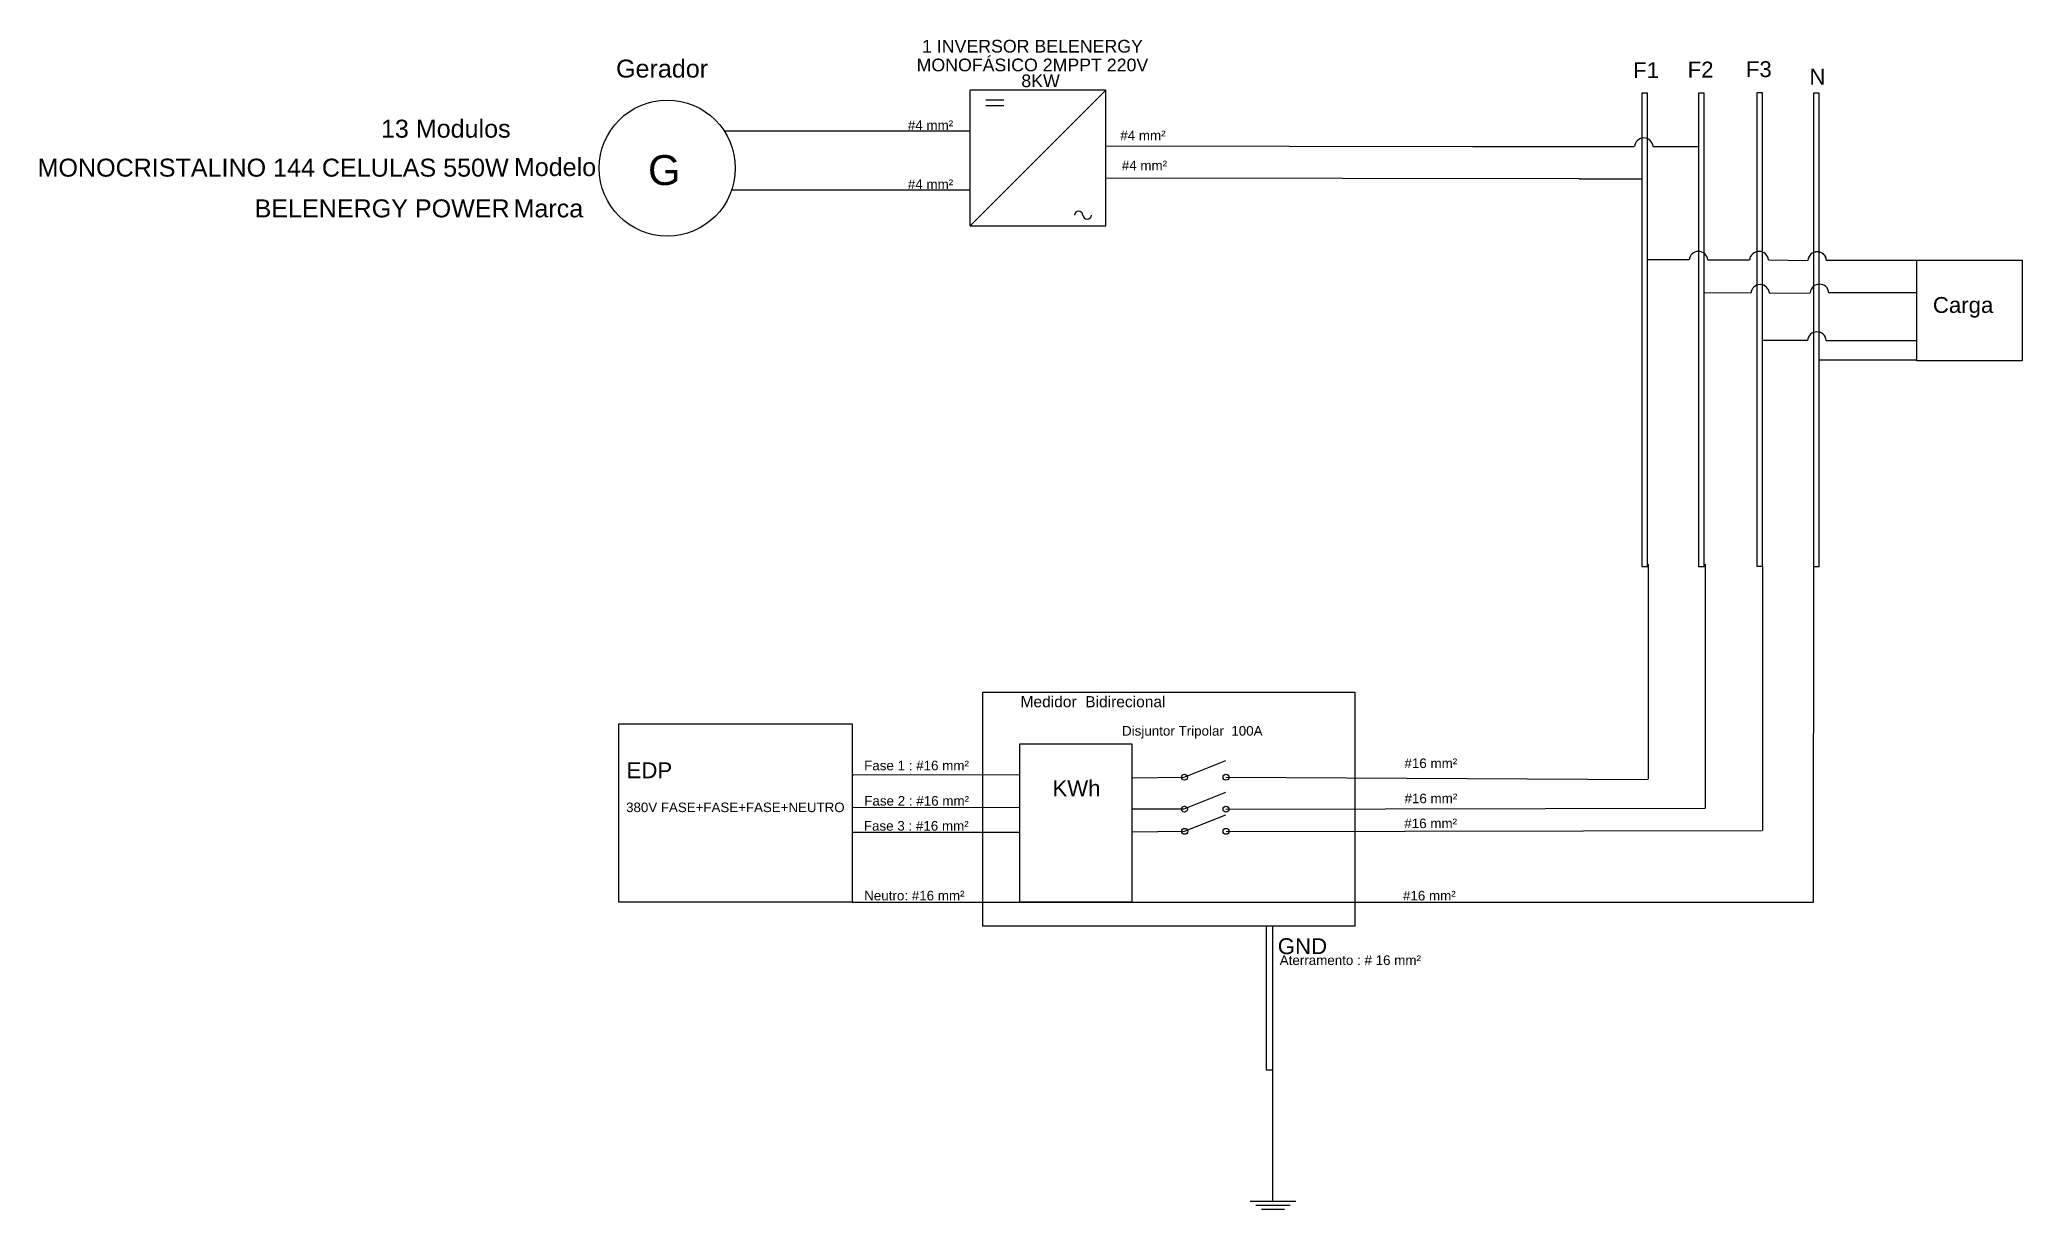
# Model space of a CAD drawing. Header units: millimetres. Extents: x 2071 to 31467, y 1090 to 18436.
import ezdxf

# ---------------------------------------------------------------- set-up
doc = ezdxf.new("R2010")
doc.units = ezdxf.units.MM
doc.styles.add('arial', font='arial.ttf')
doc.styles.get("Standard").update_dxf_attribs({"font": 'arial.ttf'})

msp = doc.modelspace()

# ---------------------------------------------------------------- linework, layer by layer
for p, q in [((17881, 17685), (15869, 17685)), ((17881, 17685), (15869, 15677)), ((15869, 15675), (15869, 17685)), ((17881, 15675), (17881, 17685)), ((25824, 17643), (25824, 10622)), ((25908, 17643), (25824, 17643)), ((25908, 10622), (25908, 17643)), ((26667, 17643), (26667, 11741)), ((26751, 17643), (26667, 17643)), ((26667, 17643), (26667, 10622)), ((26751, 17643), (26667, 17643)), ((26751, 11741), (26751, 17643)), ((26751, 10622), (26751, 17643)), ((27530, 17648), (27530, 11747)), ((27615, 17648), (27530, 17648)), ((27530, 17648), (27530, 10628)), ((27615, 17648), (27530, 17648)), ((27615, 11747), (27615, 17648)), ((27615, 10628), (27615, 17648)), ((28372, 17641), (28372, 11740)), ((28456, 17641), (28372, 17641)), ((28372, 17641), (28372, 10621)), ((28456, 17641), (28372, 17641)), ((28456, 11740), (28456, 17641)), ((28456, 10621), (28456, 17641)), ((16097, 17542), (16366, 17542)), ((16097, 17459), (16366, 17459)), ((15869, 17080), (12222, 17080)), ((23316, 16847), (17881, 16857)), ((25711, 16847), (23316, 16847)), ((25994, 16851), (26668, 16851)), ((15869, 16206), (12331, 16206)), ((24895, 16370), (17881, 16380)), ((24895, 16370), (25823, 16370)), ((15869, 15675), (17881, 15675)), ((26524, 15170), (25908, 15170)), ((26804, 15170), (27424, 15170)), ((27702, 15170), (28288, 15161)), ((28565, 15165), (29834, 15165)), ((29834, 15165), (29902, 15165)), ((27441, 14676), (26749, 14680)), ((27718, 14676), (28321, 14682)), ((28598, 14686), (29557, 14686)), ((29557, 14686), (29902, 14686)), ((28283, 13975), (27615, 13975)), ((28560, 13975), (29902, 13975)), ((28456, 13686), (29902, 13686)), ((25824, 10622), (25908, 10622)), ((25922, 10656), (25922, 7474)), ((26667, 10622), (26751, 10622)), ((26765, 10656), (26765, 7037)), ((27530, 10628), (27615, 10628)), ((27615, 10628), (27615, 6707)), ((28369, 5643), (28374, 10654)), ((28372, 10621), (28456, 10621)), ((19652, 7742), (19036, 7496)), ((14122, 7534), (14117, 7534)), ((14122, 7534), (14137, 7534)), ((16603, 7530), (14137, 7534)), ((19036, 7494), (18258, 7484)), ((19660, 7498), (25922, 7462)), ((19652, 7270), (19036, 7024)), ((14122, 7047), (14117, 7047)), ((16603, 7045), (14122, 7047)), ((19038, 7023), (18263, 7024)), ((19654, 6938), (19038, 6691)), ((19660, 7024), (26765, 7037)), ((14122, 6684), (16603, 6684)), ((19039, 6692), (18261, 6682)), ((19663, 6694), (27610, 6707)), ((14117, 5643), (28369, 5643))]:
    msp.add_line(p, q)
at = {"color": 3}
for p, q in [((20256, 5291), (20256, 3159)), ((20357, 3159), (20357, 5291)), ((20256, 3158), (20357, 3158)), ((20357, 1217), (20357, 3159)), ((20694, 1208), (20020, 1208)), ((20610, 1149), (20104, 1149)), ((20526, 1090), (20189, 1090))]:
    msp.add_line(p, q, dxfattribs=at)
for points in [[(29902, 15165), (31467, 15165), (31467, 13673), (29902, 13673)], [(16056, 8761), (21569, 8761), (21569, 5289), (16056, 5289)], [(10660, 8289), (14117, 8289), (14117, 5643), (10660, 5643)], [(16603, 7991), (18263, 7991), (18263, 5645), (16603, 5645)]]:
    msp.add_lwpolyline(points, close=True)
for centre, radius in [((11376, 16531), 1009), ((19044, 7498), 44), ((19660, 7498), 44), ((19044, 7024), 44), ((19660, 7024), 44), ((19048, 6696), 44), ((19661, 6696), 44)]:
    msp.add_circle(centre, radius)
for centre, radius, start, end in [((25855, 16839), 139, 4.8421, 175.1489), ((17476, 15830), 63.4, 3.9496, 176.0504), ((17603, 15838), 63.4, 183.9496, 356.0504), ((26665, 15158), 139, 4.8264, 175.1736), ((27563, 15158), 139, 4.8264, 175.1736), ((28427, 15153), 139, 4.8264, 175.1489), ((28426, 15150), 139, 4.8264, 175.1489), ((27579, 14664), 139, 4.8264, 175.1736), ((28460, 14671), 139, 4.8264, 175.1489), ((28422, 13964), 139, 4.8264, 175.1736)]:
    msp.add_arc(centre, radius, start, end)

# ---------------------------------------------------------------- texts
for s, height, p in [('1 INVERSOR BELENERGY', 188.29, (15154, 18245)), (' MONOFÁSICO 2MPPT 220V', 188.29, (15000, 17967)), ('F1', 235.4, (25696, 17866)), ('F2', 235.4, (26505, 17875)), ('F3', 235.4, (27368, 17881)), ('N', 235, (28311, 17771)), ('8KW ', 188.3, (16626, 17732)), ('#4 mm²', 142, (14943, 17096)), ('#4 mm²', 142, (18093, 16945)), ('G', 444, (11091, 16280)), ('#4 mm²', 142, (18115, 16499)), ('#4 mm²', 142, (14943, 16221)), ('Carga', 235.4, (30141, 14384)), ('Medidor  Bidirecional', 164.76, (16614, 8536)), ('Disjuntor Tripolar  100A', 141.98, (18119, 8115)), ('EDP', 235.4, (10773, 7483)), ('Fase 1 : #16 mm²', 141.98, (14295, 7601)), ('#16 mm²', 142, (22306, 7634)), ('KWh', 235.4, (17087, 7217)), ('380V FASE+FASE+FASE+NEUTRO', 141.22, (10766, 6981)), ('Fase 2 : #16 mm²', 141.98, (14297, 7077)), ('#16 mm²', 142, (22307, 7113)), ('Fase 3 : #16 mm²', 141.98, (14291, 6706)), ('#16 mm²', 142, (22304, 6743)), ('Neutro: #16 mm²', 141.98, (14296, 5672)), ('#16 mm²', 142, (22284, 5671)), ('GND', 235.4, (20428, 4875)), ('Aterramento : # 16 mm²', 141.98, (20457, 4714))]:
    msp.add_text(s, height=height).set_placement(p)
at = {"style": 'arial'}
for s, p in [('Gerador ', (10617, 17874)), ('Modelo', (9102, 16414)), ('Marca', (9097, 15801))]:
    msp.add_text(s, height=266.2, dxfattribs=at).set_placement(p)
at = {"color": 2, "style": 'arial'}
for s, height, p in [('13 Modulos', 266.2, (7131, 16983)), ('MONOCRISTALINO 144 CELULAS 550W', 266.22, (2040, 16405)), ('BELENERGY POWER', 266.22, (5258, 15801))]:
    msp.add_text(s, height=height, dxfattribs=at).set_placement(p)

doc.saveas('drawing.dxf')
